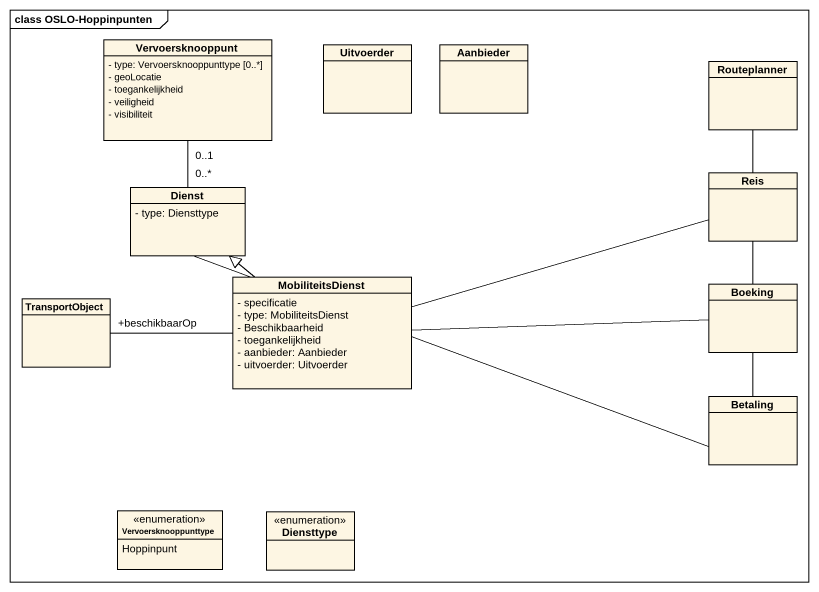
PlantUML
@startuml
mainframe class OSLO-Hoppinpunten
hide circle
hide empty members
skinparam classAttributeIconSize 0
class Vervoersknooppunt {
  - type: Vervoersknooppunttype [0..*]
  - geoLocatie
  - toegankelijkheid
  - veiligheid
  - visibiliteit
}
class Uitvoerder
class Aanbieder
class Routeplanner
class Dienst {
  - type: Diensttype
}
class Reis
class MobiliteitsDienst {
  - specificatie
  - type: MobiliteitsDienst
  - Beschikbaarheid
  - toegankelijkheid
  - aanbieder: Aanbieder
  - uitvoerder: Uitvoerder
}
class Boeking
class TransportObject
class Betaling
enum Vervoersknooppunttype {
  Hoppinpunt
}
enum Diensttype
Vervoersknooppunt "0..1" -- "0..*" Dienst
Routeplanner -- Reis
Dienst -right- Betaling
Reis -- Boeking
MobiliteitsDienst -up-|> Dienst
MobiliteitsDienst -right- Reis
MobiliteitsDienst -right- Boeking
MobiliteitsDienst -left- "+beschikbaarOp" TransportObject
Boeking -- Betaling
@enduml
